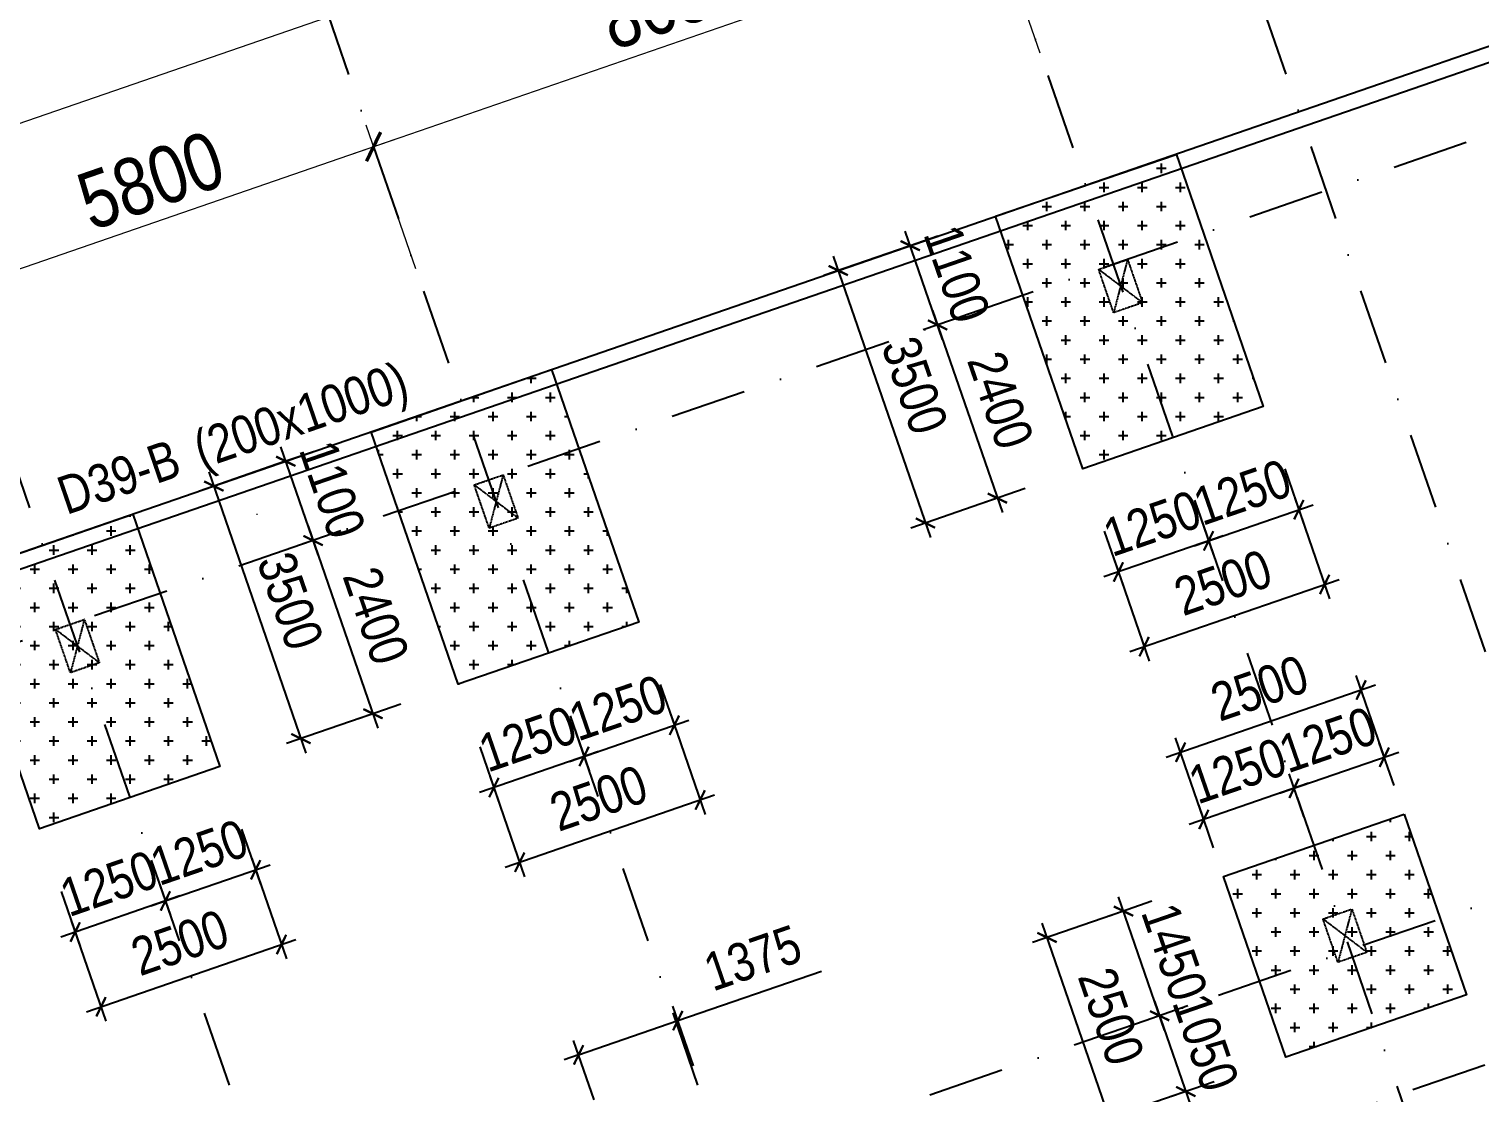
# Model space of a CAD drawing. Header units: millimetres. Extents: x -159515 to 1327256, y -225156 to 138737.
# Drawn here: x 1009861 to 1028860, y 555 to 14488 of the extents above; entities that cross this region are included whole.
import ezdxf
from ezdxf.enums import TextEntityAlignment as Align

# ---------------------------------------------------------------- set-up
doc = ezdxf.new("R2010")
doc.units = ezdxf.units.MM
doc.header["$MEASUREMENT"] = 0
for name, pattern in [('DASHDOT', [1, 0.5, -0.25, 0, -0.25]), ('DASHED', [4.5, 3, -1.5]), ('ST_MBDV Cot vach 220805$0$HIDDEN', [0.375, 0.25, -0.125])]:
    doc.linetypes.add(name, pattern=pattern)
for name, color, linetype in [('ccu11-Khuat', 9, 'DASHED'), ('ccu12-Text', 31, 'Continuous'), ('KC2-DIM', 251, 'Continuous'), ('KC2-HATCH', 252, 'Continuous'), ('KT-Luoi truc South Tower', 8, 'DASHDOT'), ('ST_MBDV Cot vach 220805$0$AUDIT_I_220805193045-5', 6, 'Continuous')]:
    doc.layers.add(name, color=color, linetype=linetype)
doc.layers.add('ccu12-Tencaukien', color=9, linetype='Continuous', lineweight=15)
doc.layers.add('KT-Kich thuoc', color=159, linetype='Continuous', lineweight=18)
doc.styles.add('Arial Narrow', font='ARIALN.TTF')
doc.dimstyles.new('ccu12-200', dxfattribs={"dimscale": 200, "dimtxt": 2.5, "dimasz": 1, "dimexe": 1, "dimexo": 2, "dimgap": 1, "dimtad": 1, "dimdec": 0, "dimrnd": 5, "dimdsep": 46, "dimtxsty": 'Arial Narrow', "dimblk": 'ARCHTICK', "dimcen": -1, "dimdle": 1, "dimclrd": 256, "dimclre": 256, "dimclrt": 3, "dimadec": 0, "dimazin": 2, "dimtfac": 0.1, "dimtdec": 0, "dimtmove": 0, "dimatfit": 1, "dimldrblk": 'ARCHTICK', "dimfxl": 1, "dimtvp": 0.833333, "dimtolj": 1, "dimtzin": 12, "dimarcsym": 0})
doc.dimstyles.new('CCU_1-300', dxfattribs={"dimscale": 300, "dimtxt": 2.5, "dimasz": 1, "dimexe": 1, "dimexo": 2, "dimgap": 0.5, "dimtad": 1, "dimdec": 0, "dimdsep": 46, "dimtxsty": 'Arial Narrow', "dimblk": 'ARCHTICK', "dimcen": -1, "dimdle": 1, "dimclrd": 256, "dimclre": 256, "dimclrt": 3, "dimadec": 0, "dimazin": 2, "dimtfac": 0.1, "dimtdec": 0, "dimtix": 1, "dimtmove": 2, "dimatfit": 1, "dimfxl": 1, "dimtvp": 0.833333, "dimtolj": 1, "dimtzin": 12, "dimarcsym": 0})
pattern_1 = [(0, (-876875.3, 22163.94), (250, 250), [125, -375]), (90, (-876812.8, 22101.44), (-250, 250), [125, -375])]

# ---------------------------------------------------------------- blocks, each defined once
blk = doc.blocks.new('_ArchTick')
at = {"color": 0, "const_width": 0.15}
blk.add_lwpolyline([(-0.5, -0.5), (0.5, 0.5)], dxfattribs=at)
blk = doc.blocks.new('*D436')
at = {"layer": 'Defpoints', "color": 0, "transparency": 16777216}
for p in [(-52359, 62652), (-108654, 48212), (-107112, 43748, 0)]:
    blk.add_point(p, dxfattribs=at)
at = {"layer": 'KT-Kich thuoc', "lineweight": -2, "transparency": 16777216}
for p, q in [((-52555, 63219), (-53998, 67400)), ((-53617, 67214), (-108937, 48114)), ((-107308, 44315), (-108751, 48496))]:
    blk.add_line(p, q, dxfattribs=at)
at = {"layer": 'KT-Kich thuoc', "lineweight": -2, "transparency": 16777216, "xscale": 300, "yscale": 300, "zscale": 300}
for p, rotation in [((-53900, 67116), 19.04771637789532), ((-108654, 48212), 199.0477163778953)]:
    blk.add_blockref('_ArchTick', p, dxfattribs=dict(at, rotation=rotation))
at = {"layer": 'KT-Kich thuoc', "color": 3, "transparency": 16777216, "insert": (-78140, 59662), "char_height": 750, "attachment_point": 5, "rotation": 19.0477, "style": 'Arial Narrow'}
blk.add_mtext('\\A1;57925', dxfattribs=at)
blk = doc.blocks.new('*D439')
at = {"layer": 'Defpoints', "color": 0, "transparency": 16777216}
for p in [(-90485, 52581), (-89737, 50415), (-95220, 48523)]:
    blk.add_point(p, dxfattribs=at)
at = {"layer": 'KT-Kich thuoc', "lineweight": -2, "transparency": 16777216}
for p, q in [((-89933, 50983), (-90583, 52864)), ((-96251, 50590), (-90201, 52679)), ((-95415, 49090), (-96065, 50972))]:
    blk.add_line(p, q, dxfattribs=at)
for p, xscale, yscale, zscale, rotation in [((-90485, 52581), 300, 300, 300, 19.04713796427213), ((-95967, 50688), 300.0000000000001, 300.0000000000001, 300.0000000000001, 199.0471379642721)]:
    blk.add_blockref('_ArchTick', p, dxfattribs=dict(at, xscale=xscale, yscale=yscale, zscale=zscale, rotation=rotation))
at = {"layer": 'KT-Kich thuoc', "color": 3, "transparency": 16777216, "insert": (-93400, 52138), "char_height": 750, "attachment_point": 5, "rotation": 19.0471, "style": 'Arial Narrow'}
blk.add_mtext('\\A1;5800', dxfattribs=at)
blk = doc.blocks.new('*D440')
at = {"layer": 'Defpoints', "color": 0, "transparency": 16777216}
for p in [(-82308, 55404), (-81561, 53238), (-89737, 50415)]:
    blk.add_point(p, dxfattribs=at)
at = {"layer": 'KT-Kich thuoc', "lineweight": -2, "transparency": 16777216}
for p, q in [((-81757, 53805), (-82406, 55687)), ((-90768, 52483), (-82025, 55502)), ((-89933, 50983), (-90583, 52864))]:
    blk.add_line(p, q, dxfattribs=at)
for p, xscale, yscale, zscale, rotation in [((-82308, 55404), 300, 300, 300, 19.04713796427213), ((-90485, 52581), 300.0000000000001, 300.0000000000001, 300.0000000000001, 199.0471379642721)]:
    blk.add_blockref('_ArchTick', p, dxfattribs=dict(at, xscale=xscale, yscale=yscale, zscale=zscale, rotation=rotation))
at = {"layer": 'KT-Kich thuoc', "color": 3, "transparency": 16777216, "insert": (-86570, 54496), "char_height": 750, "attachment_point": 5, "rotation": 19.0471, "style": 'Arial Narrow'}
blk.add_mtext('\\A1;8650', dxfattribs=at)
blk = doc.blocks.new('*D441')
at = {"layer": 'Defpoints', "color": 0, "transparency": 16777216}
for p in [(-79520, 56366), (-78772, 54201), (-81561, 53238)]:
    blk.add_point(p, dxfattribs=at)
at = {"layer": 'KT-Kich thuoc', "lineweight": -2, "transparency": 16777216}
for p, q in [((-78968, 54768), (-79618, 56650)), ((-82592, 55306), (-79236, 56464)), ((-81757, 53805), (-82406, 55687))]:
    blk.add_line(p, q, dxfattribs=at)
for p, xscale, yscale, zscale, rotation in [((-79520, 56366), 300, 300, 300, 19.04713796427213), ((-82308, 55404), 300.0000000000001, 300.0000000000001, 300.0000000000001, 199.0471379642721)]:
    blk.add_blockref('_ArchTick', p, dxfattribs=dict(at, xscale=xscale, yscale=yscale, zscale=zscale, rotation=rotation))
at = {"layer": 'KT-Kich thuoc', "color": 3, "transparency": 16777216, "insert": (-81088, 56389), "char_height": 750, "attachment_point": 5, "rotation": 19.0471, "style": 'Arial Narrow'}
blk.add_mtext('\\A1;2950', dxfattribs=at)
blk = doc.blocks.new('*U192')
at = {"layer": 'ccu12-Tencaukien', "color": 8, "ltscale": 10000}
blk.add_line((361, -155), (354, -155), dxfattribs=at)
at = {"layer": 'ccu12-Text', "color": 2, "style": 'Arial Narrow', "width": 0.8}
blk.add_attdef('SH', text='', height=300, dxfattribs=at).set_placement((276, 6), align=Align.BOTTOM_RIGHT)
at = {"layer": 'ccu12-Text', "color": 31, "style": 'Arial Narrow', "width": 0.8}
for tag, p in [('(', (508, -75)), ('KT', (633, -75)), (')', (963, -75))]:
    blk.add_attdef(tag, text='', height=250, dxfattribs=at).set_placement(p, align=Align.BOTTOM_LEFT)
blk = doc.blocks.new('*D342')
at = {"layer": 'Defpoints', "color": 0, "transparency": 16777216}
for p in [(1018356, 1502), (1018690, 534, 18), (1017391, 85, 18)]:
    blk.add_point(p, dxfattribs=at)
at = {"layer": 'KC2-DIM', "lineweight": -2, "transparency": 16777216}
for p, q in [((1018356, 1502), (1020236, 2151)), ((1018560, 912), (1018291, 1691)), ((1017057, 1053), (1018356, 1502)), ((1017260, 463), (1016991, 1242)), ((1017057, 1053), (1016868, 988))]:
    blk.add_line(p, q, dxfattribs=at)
at = {"layer": 'KC2-DIM', "lineweight": -2, "transparency": 16777216, "xscale": 200, "yscale": 200, "zscale": 200}
for p, rotation in [((1018356, 1502), 199.0471380754125), ((1017057, 1053), 19.04713807541254)]:
    blk.add_blockref('_ArchTick', p, dxfattribs=dict(at, rotation=rotation))
at = {"layer": 'KC2-DIM', "color": 3, "transparency": 16777216, "insert": (1019337, 2322), "char_height": 500, "attachment_point": 5, "rotation": 19.0471, "style": 'Arial Narrow'}
blk.add_mtext('\\A1;1375', dxfattribs=at)
blk = doc.blocks.new('*U483')
at = {"color": 6, "linetype": 'ST_MBDV Cot vach 220805$0$HIDDEN', "ltscale": 10}
for p, q in [((-75, 125), (-475, -475)), ((-75, -475), (-475, 125))]:
    blk.add_line(p, q, dxfattribs=at)
blk.add_lwpolyline([(-475, -475), (-75, -475), (-75, 125), (-475, 125)], close=True, dxfattribs=at)
blk = doc.blocks.new('*U473')
at = {"color": 6, "linetype": 'ST_MBDV Cot vach 220805$0$HIDDEN', "ltscale": 10}
for p, q in [((-75, 125), (-475, -475)), ((-75, -475), (-475, 125))]:
    blk.add_line(p, q, dxfattribs=at)
blk.add_lwpolyline([(-475, -475), (-75, -475), (-75, 125), (-475, 125)], close=True, dxfattribs=at)
blk = doc.blocks.new('*U477')
at = {"color": 6, "linetype": 'ST_MBDV Cot vach 220805$0$HIDDEN', "ltscale": 10}
for p, q in [((-75, 125), (-475, -475)), ((-75, -475), (-475, 125))]:
    blk.add_line(p, q, dxfattribs=at)
blk.add_lwpolyline([(-475, -475), (-75, -475), (-75, 125), (-475, 125)], close=True, dxfattribs=at)
blk = doc.blocks.new('*U478')
at = {"color": 6, "linetype": 'ST_MBDV Cot vach 220805$0$HIDDEN', "ltscale": 10}
for p, q in [((-75, 125), (-475, -475)), ((-75, -475), (-475, 125))]:
    blk.add_line(p, q, dxfattribs=at)
blk.add_lwpolyline([(-475, -475), (-75, -475), (-75, 125), (-475, 125)], close=True, dxfattribs=at)
blk = doc.blocks.new('MBCV-T39')
at = {"layer": 'ST_MBDV Cot vach 220805$0$AUDIT_I_220805193045-5', "linetype": 'ByBlock', "xscale": -1.000000000000001, "rotation": 199.0471379540016}
for name, p in [('*U478', (-67114, 23610)), ('*U473', (-75290, 20788)), ('*U483', (-80773, 18895)), ('*U477', (-64177, 15103))]:
    blk.add_blockref(name, p, dxfattribs=at)
blk = doc.blocks.new('mbkc-t39')
at = {"layer": 'KC2-HATCH'}
h = blk.add_hatch(dxfattribs=at)
h.set_pattern_fill('CROSS', color=256, scale=1000)
h.set_pattern_definition(pattern_1)
edge = h.paths.add_edge_path()
edge.add_line((-36905, 35015), (-35764, 31709))
edge.add_line((-35764, 31709), (-38127, 30893))
edge.add_line((-38127, 30893), (-39269, 34199))
edge.add_line((-39269, 34199), (-36904, 35010))
h = blk.add_hatch(dxfattribs=at)
h.set_pattern_fill('CROSS', color=256, scale=1000)
h.set_pattern_definition(pattern_1)
edge = h.paths.add_edge_path()
edge.add_line((-47444, 31374), (-45082, 32192))
edge.add_line((-45082, 32192), (-43940, 28886))
edge.add_line((-43940, 28886), (-46304, 28070))
edge.add_line((-46304, 28070), (-47445, 31377))
h = blk.add_hatch(dxfattribs=at)
h.set_pattern_fill('CROSS', color=256, scale=1000)
h.set_pattern_definition(pattern_1)
edge = h.paths.add_edge_path()
edge.add_line((-52855, 29507), (-50564, 30299))
edge.add_line((-50564, 30299), (-49423, 26993))
edge.add_line((-49423, 26993), (-51786, 26177))
edge.add_line((-51786, 26177), (-52927, 29484))
h = blk.add_hatch(dxfattribs=at)
h.set_pattern_fill('CROSS', color=256, scale=1000)
h.set_pattern_definition(pattern_1)
h.paths.add_polyline_path([(-33920, 26368), (-33104, 24005), (-35467, 23189), (-36283, 25553)])
at = {"elevation": 0}
for points in [[(-26286, 27544), (-26287, 27544), (-28875, 34908, 0.338337), (-32749, 36444), (-62185, 26289, 0.459457), (-64225, 21139), (-55456, 6813, 0.279689), (-50490, 5781), (-27772, 13619, 0.204279), (-27706, 13740), (-27482, 14770, -0.275412), (-26755, 15571), (-22342, 17089, -0.414195), (-21181, 16524), (-12852, -7567, 0.319754), (-8032, -11000), (37106, -11000, 0.36531), (42072, -6689, 0.102434), (42063, -5068), (39621, 6403, 0.132611), (38155, 9202, 0.066499), (37024, 10116, 0.137615), (34943, 10700), (9300, 10700)], [(-26221, 27355), (-26409, 27290), (-29057, 34822, 0.336124), (-32689, 36253), (-62119, 26100, 0.458894), (-64051, 21238), (-55300, 6941, 0.278184), (-50556, 5970), (-27901, 13786), (-27678, 14811, -0.274307), (-26816, 15761), (-22407, 17278, -0.414153), (-20992, 16589), (-12663, -7501, 0.319754), (-8032, -10800), (37104, -10800, 0.365478), (41875, -6654, 0.102721), (41867, -5109), (39426, 6361, 0.13252), (38009, 9065, 0.066443), (36920, 9945, 0.137615), (34943, 10500), (9300, 10500)]]:
    blk.add_lwpolyline(points, format="xyb", dxfattribs=at)
for points in [[(-36905, 35015), (-35764, 31709), (-38127, 30893), (-39269, 34199), (-36904, 35010)], [(-47444, 31374), (-45082, 32192), (-43940, 28886), (-46304, 28070), (-47445, 31377)], [(-52855, 29507), (-50564, 30299), (-49423, 26993), (-51786, 26177), (-52927, 29484)]]:
    blk.add_lwpolyline(points, dxfattribs=at)
blk.add_lwpolyline([(-33920, 26368), (-33104, 24005), (-35467, 23189), (-36283, 25553)], close=True, dxfattribs=at)
at = {"layer": 'ccu11-Khuat'}
blk.add_blockref('MBCV-T39', (29800, 9600, 0), dxfattribs=at)
blk = doc.blocks.new('*D630')
at = {"layer": 'Defpoints', "color": 0, "transparency": 16777216}
for p in [(1012514, 4388), (1011332, 3980), (1012829, 3477)]:
    blk.add_point(p, dxfattribs=at)
at = {"layer": 'KC2-DIM', "lineweight": -2, "transparency": 16777216}
for p, q in [((1012645, 4010), (1012894, 3288)), ((1011458, 3004), (1013018, 3543)), ((1011463, 3602), (1011712, 2880))]:
    blk.add_line(p, q, dxfattribs=at)
at = {"layer": 'KC2-DIM', "lineweight": -2, "transparency": 16777216, "xscale": 200, "yscale": 200, "zscale": 200}
for p, rotation in [((1012829, 3477), 19.04713795400159), ((1011647, 3069), 199.0471379540016)]:
    blk.add_blockref('_ArchTick', p, dxfattribs=dict(at, rotation=rotation))
at = {"layer": 'KC2-DIM', "color": 3, "transparency": 16777216, "insert": (1012089, 3704), "char_height": 500, "attachment_point": 5, "rotation": 19.0471, "style": 'Arial Narrow'}
blk.add_mtext('\\A1;1250', dxfattribs=at)
blk = doc.blocks.new('*D631')
at = {"layer": 'Defpoints', "color": 0, "transparency": 16777216}
for p in [(1011332, 3980), (1010151, 3572), (1010466, 2662)]:
    blk.add_point(p, dxfattribs=at)
at = {"layer": 'KC2-DIM', "lineweight": -2, "transparency": 16777216}
for p, q in [((1011463, 3602), (1011712, 2880)), ((1011836, 3135), (1010277, 2596)), ((1010282, 3194), (1010531, 2473))]:
    blk.add_line(p, q, dxfattribs=at)
at = {"layer": 'KC2-DIM', "lineweight": -2, "transparency": 16777216, "xscale": 200, "yscale": 200, "zscale": 200}
for p, rotation in [((1011647, 3069), 19.04713795408392), ((1010466, 2662), 199.047137954084)]:
    blk.add_blockref('_ArchTick', p, dxfattribs=dict(at, rotation=rotation))
at = {"layer": 'KC2-DIM', "color": 3, "transparency": 16777216, "insert": (1010908, 3296), "char_height": 500, "attachment_point": 5, "rotation": 19.0471, "style": 'Arial Narrow'}
blk.add_mtext('\\A1;1250', dxfattribs=at)
blk = doc.blocks.new('*D632')
at = {"layer": 'Defpoints', "color": 0, "transparency": 16777216}
for p in [(1012647, 4004), (1010284, 3189), (1013167, 2499)]:
    blk.add_point(p, dxfattribs=at)
at = {"layer": 'KC2-DIM', "lineweight": -2, "transparency": 16777216}
for p, q in [((1012777, 3626), (1013232, 2310)), ((1010414, 2811), (1010869, 1494)), ((1010614, 1618), (1013356, 2564))]:
    blk.add_line(p, q, dxfattribs=at)
at = {"layer": 'KC2-DIM', "lineweight": -2, "transparency": 16777216, "xscale": 200, "yscale": 200, "zscale": 200}
for p, rotation in [((1013167, 2499), 19.04713795399563), ((1010804, 1683), 199.0471379539956)]:
    blk.add_blockref('_ArchTick', p, dxfattribs=dict(at, rotation=rotation))
at = {"layer": 'KC2-DIM', "color": 3, "transparency": 16777216, "insert": (1011837, 2522), "char_height": 500, "attachment_point": 5, "rotation": 19.0471, "style": 'Arial Narrow'}
blk.add_mtext('\\A1;2500', dxfattribs=at)
blk = doc.blocks.new('*D636')
at = {"layer": 'Defpoints', "color": 0, "transparency": 16777216}
for p in [(1017997, 6281), (1016815, 5873), (1018311, 5370)]:
    blk.add_point(p, dxfattribs=at)
at = {"layer": 'KC2-DIM', "lineweight": -2, "transparency": 16777216}
for p, q in [((1018127, 5903), (1018377, 5181)), ((1016940, 4897), (1018500, 5436)), ((1016945, 5495), (1017195, 4773))]:
    blk.add_line(p, q, dxfattribs=at)
at = {"layer": 'KC2-DIM', "lineweight": -2, "transparency": 16777216, "xscale": 200, "yscale": 200, "zscale": 200}
for p, rotation in [((1018311, 5370), 19.04713795400144), ((1017129, 4962), 199.0471379540014)]:
    blk.add_blockref('_ArchTick', p, dxfattribs=dict(at, rotation=rotation))
at = {"layer": 'KC2-DIM', "color": 3, "transparency": 16777216, "insert": (1017572, 5597), "char_height": 500, "attachment_point": 5, "rotation": 19.0471, "style": 'Arial Narrow'}
blk.add_mtext('\\A1;1250', dxfattribs=at)
blk = doc.blocks.new('*D637')
at = {"layer": 'Defpoints', "color": 0, "transparency": 16777216}
for p in [(1016815, 5873), (1015634, 5465), (1015948, 4554)]:
    blk.add_point(p, dxfattribs=at)
at = {"layer": 'KC2-DIM', "lineweight": -2, "transparency": 16777216}
for p, q in [((1016945, 5495), (1017195, 4773)), ((1017318, 5028), (1015759, 4489)), ((1015764, 5087), (1016013, 4365))]:
    blk.add_line(p, q, dxfattribs=at)
at = {"layer": 'KC2-DIM', "lineweight": -2, "transparency": 16777216, "xscale": 200, "yscale": 200, "zscale": 200}
for p, rotation in [((1017129, 4962), 19.04713795408408), ((1015948, 4554), 199.0471379540841)]:
    blk.add_blockref('_ArchTick', p, dxfattribs=dict(at, rotation=rotation))
at = {"layer": 'KC2-DIM', "color": 3, "transparency": 16777216, "insert": (1016390, 5189), "char_height": 500, "attachment_point": 5, "rotation": 19.0471, "style": 'Arial Narrow'}
blk.add_mtext('\\A1;1250', dxfattribs=at)
blk = doc.blocks.new('*D638')
at = {"layer": 'Defpoints', "color": 0, "transparency": 16777216}
for p in [(1018129, 5897), (1015766, 5081), (1018649, 4392)]:
    blk.add_point(p, dxfattribs=at)
at = {"layer": 'KC2-DIM', "lineweight": -2, "transparency": 16777216}
for p, q in [((1018260, 5519), (1018714, 4203)), ((1015897, 4703), (1016351, 3387)), ((1016097, 3511), (1018838, 4457))]:
    blk.add_line(p, q, dxfattribs=at)
at = {"layer": 'KC2-DIM', "lineweight": -2, "transparency": 16777216, "xscale": 200, "yscale": 200, "zscale": 200}
for p, rotation in [((1018649, 4392), 19.04713795399563), ((1016286, 3576), 199.0471379539956)]:
    blk.add_blockref('_ArchTick', p, dxfattribs=dict(at, rotation=rotation))
at = {"layer": 'KC2-DIM', "color": 3, "transparency": 16777216, "insert": (1017319, 4414), "char_height": 500, "attachment_point": 5, "rotation": 19.0471, "style": 'Arial Narrow'}
blk.add_mtext('\\A1;2500', dxfattribs=at)
blk = doc.blocks.new('*D639')
at = {"layer": 'Defpoints', "color": 0, "transparency": 16777216}
for p in [(1013964, 9083), (1013223, 8827), (1014322, 8045)]:
    blk.add_point(p, dxfattribs=at)
at = {"layer": 'KC2-DIM', "lineweight": -2, "transparency": 16777216}
for p, q in [((1013586, 8952), (1013034, 8762)), ((1013647, 7600), (1013158, 9016)), ((1013944, 7915), (1013392, 7724))]:
    blk.add_line(p, q, dxfattribs=at)
at = {"layer": 'KC2-DIM', "lineweight": -2, "transparency": 16777216, "xscale": 200, "yscale": 200, "zscale": 200}
for p, rotation in [((1013223, 8827), 109.047137955256), ((1013581, 7789), 289.047137955256)]:
    blk.add_blockref('_ArchTick', p, dxfattribs=dict(at, rotation=rotation))
at = {"layer": 'KC2-DIM', "color": 3, "transparency": 16777216, "insert": (1013833, 8457), "char_height": 500, "attachment_point": 5, "rotation": 289.0471, "style": 'Arial Narrow'}
blk.add_mtext('\\A1;1100', dxfattribs=at)
blk = doc.blocks.new('*D640')
at = {"layer": 'Defpoints', "color": 0, "transparency": 16777216}
for p in [(1014322, 8045), (1015106, 5777), (1014365, 5521)]:
    blk.add_point(p, dxfattribs=at)
at = {"layer": 'KC2-DIM', "lineweight": -2, "transparency": 16777216}
for p, q in [((1013944, 7915), (1013392, 7724)), ((1013516, 7978), (1014430, 5332)), ((1014728, 5646), (1014176, 5456))]:
    blk.add_line(p, q, dxfattribs=at)
at = {"layer": 'KC2-DIM', "lineweight": -2, "transparency": 16777216, "xscale": 200, "yscale": 200, "zscale": 200}
for p, rotation in [((1013581, 7789), 109.047137954002), ((1014365, 5521), 289.047137954002)]:
    blk.add_blockref('_ArchTick', p, dxfattribs=dict(at, rotation=rotation))
at = {"layer": 'KC2-DIM', "color": 3, "transparency": 16777216, "insert": (1014403, 6804), "char_height": 500, "attachment_point": 5, "rotation": 289.0471, "style": 'Arial Narrow'}
blk.add_mtext('\\A1;2400', dxfattribs=at)
blk = doc.blocks.new('*D641')
at = {"layer": 'Defpoints', "color": 0, "transparency": 16777216}
for p in [(1013586, 8952), (1014728, 5646), (1013422, 5195)]:
    blk.add_point(p, dxfattribs=at)
at = {"layer": 'KC2-DIM', "lineweight": -2, "transparency": 16777216}
for p, q in [((1013208, 8822), (1012092, 8436)), ((1012215, 8691), (1013487, 5006)), ((1014349, 5516), (1013233, 5130))]:
    blk.add_line(p, q, dxfattribs=at)
at = {"layer": 'KC2-DIM', "lineweight": -2, "transparency": 16777216, "xscale": 200, "yscale": 200, "zscale": 200}
for p, rotation in [((1012281, 8502), 109.0471379540036), ((1013422, 5195), 289.0471379540037)]:
    blk.add_blockref('_ArchTick', p, dxfattribs=dict(at, rotation=rotation))
at = {"layer": 'KC2-DIM', "color": 3, "transparency": 16777216, "insert": (1013282, 6997), "char_height": 500, "attachment_point": 5, "rotation": 289.0471, "style": 'Arial Narrow'}
blk.add_mtext('\\A1;3500', dxfattribs=at)
blk = doc.blocks.new('*D642')
at = {"layer": 'Defpoints', "color": 0, "transparency": 16777216}
for p in [(1026173, 9104), (1024991, 8696), (1026488, 8193)]:
    blk.add_point(p, dxfattribs=at)
at = {"layer": 'KC2-DIM', "lineweight": -2, "transparency": 16777216}
for p, q in [((1026304, 8726), (1026553, 8004)), ((1025117, 7720), (1026677, 8258)), ((1025122, 8318), (1025371, 7596))]:
    blk.add_line(p, q, dxfattribs=at)
at = {"layer": 'KC2-DIM', "lineweight": -2, "transparency": 16777216, "xscale": 200, "yscale": 200, "zscale": 200}
for p, rotation in [((1026488, 8193), 19.04713795400159), ((1025306, 7785), 199.0471379540016)]:
    blk.add_blockref('_ArchTick', p, dxfattribs=dict(at, rotation=rotation))
at = {"layer": 'KC2-DIM', "color": 3, "transparency": 16777216, "insert": (1025748, 8420), "char_height": 500, "attachment_point": 5, "rotation": 19.0471, "style": 'Arial Narrow'}
blk.add_mtext('\\A1;1250', dxfattribs=at)
blk = doc.blocks.new('*D643')
at = {"layer": 'Defpoints', "color": 0, "transparency": 16777216}
for p in [(1024991, 8696), (1023810, 8288), (1024125, 7377)]:
    blk.add_point(p, dxfattribs=at)
at = {"layer": 'KC2-DIM', "lineweight": -2, "transparency": 16777216}
for p, q in [((1025122, 8318), (1025371, 7596)), ((1025495, 7850), (1023936, 7312)), ((1023941, 7910), (1024190, 7188))]:
    blk.add_line(p, q, dxfattribs=at)
at = {"layer": 'KC2-DIM', "lineweight": -2, "transparency": 16777216, "xscale": 200, "yscale": 200, "zscale": 200}
for p, rotation in [((1025306, 7785), 19.04713795408392), ((1024125, 7377), 199.047137954084)]:
    blk.add_blockref('_ArchTick', p, dxfattribs=dict(at, rotation=rotation))
at = {"layer": 'KC2-DIM', "color": 3, "transparency": 16777216, "insert": (1024567, 8012), "char_height": 500, "attachment_point": 5, "rotation": 19.0471, "style": 'Arial Narrow'}
blk.add_mtext('\\A1;1250', dxfattribs=at)
blk = doc.blocks.new('*D644')
at = {"layer": 'Defpoints', "color": 0, "transparency": 16777216}
for p in [(1026306, 8720), (1023943, 7904), (1026826, 7215)]:
    blk.add_point(p, dxfattribs=at)
at = {"layer": 'KC2-DIM', "lineweight": -2, "transparency": 16777216}
for p, q in [((1026436, 8342), (1026891, 7026)), ((1024073, 7526), (1024528, 6210)), ((1024273, 6334), (1027015, 7280))]:
    blk.add_line(p, q, dxfattribs=at)
at = {"layer": 'KC2-DIM', "lineweight": -2, "transparency": 16777216, "xscale": 200, "yscale": 200, "zscale": 200}
for p, rotation in [((1026826, 7215), 19.04713795399563), ((1024462, 6399), 199.0471379539956)]:
    blk.add_blockref('_ArchTick', p, dxfattribs=dict(at, rotation=rotation))
at = {"layer": 'KC2-DIM', "color": 3, "transparency": 16777216, "insert": (1025495, 7237), "char_height": 500, "attachment_point": 5, "rotation": 19.0471, "style": 'Arial Narrow'}
blk.add_mtext('\\A1;2500', dxfattribs=at)
blk = doc.blocks.new('*D645')
at = {"layer": 'Defpoints', "color": 0, "transparency": 16777216}
for p in [(1022141, 11906), (1021400, 11650), (1022499, 10868)]:
    blk.add_point(p, dxfattribs=at)
at = {"layer": 'KC2-DIM', "lineweight": -2, "transparency": 16777216}
for p, q in [((1021823, 10423), (1021334, 11839)), ((1021763, 11775), (1021211, 11585)), ((1022121, 10738), (1021569, 10547))]:
    blk.add_line(p, q, dxfattribs=at)
at = {"layer": 'KC2-DIM', "lineweight": -2, "transparency": 16777216, "xscale": 200, "yscale": 200, "zscale": 200}
for p, rotation in [((1021400, 11650), 109.047137955256), ((1021758, 10612), 289.047137955256)]:
    blk.add_blockref('_ArchTick', p, dxfattribs=dict(at, rotation=rotation))
at = {"layer": 'KC2-DIM', "color": 3, "transparency": 16777216, "insert": (1022009, 11280), "char_height": 500, "attachment_point": 5, "rotation": 289.0471, "style": 'Arial Narrow'}
blk.add_mtext('\\A1;1100', dxfattribs=at)
blk = doc.blocks.new('*D646')
at = {"layer": 'Defpoints', "color": 0, "transparency": 16777216}
for p in [(1022499, 10868), (1023282, 8600), (1022541, 8344)]:
    blk.add_point(p, dxfattribs=at)
at = {"layer": 'KC2-DIM', "lineweight": -2, "transparency": 16777216}
for p, q in [((1022121, 10738), (1021569, 10547)), ((1021693, 10801), (1022606, 8155)), ((1022904, 8469), (1022352, 8278))]:
    blk.add_line(p, q, dxfattribs=at)
at = {"layer": 'KC2-DIM', "lineweight": -2, "transparency": 16777216, "xscale": 200, "yscale": 200, "zscale": 200}
for p, rotation in [((1021758, 10612), 109.0471379540019), ((1022541, 8344), 289.0471379540019)]:
    blk.add_blockref('_ArchTick', p, dxfattribs=dict(at, rotation=rotation))
at = {"layer": 'KC2-DIM', "color": 3, "transparency": 16777216, "insert": (1022580, 9627), "char_height": 500, "attachment_point": 5, "rotation": 289.0471, "style": 'Arial Narrow'}
blk.add_mtext('\\A1;2400', dxfattribs=at)
blk = doc.blocks.new('*D647')
at = {"layer": 'Defpoints', "color": 0, "transparency": 16777216}
for p in [(1021763, 11775), (1022904, 8469), (1021599, 8018)]:
    blk.add_point(p, dxfattribs=at)
at = {"layer": 'KC2-DIM', "lineweight": -2, "transparency": 16777216}
for p, q in [((1021384, 11645), (1020268, 11259)), ((1020392, 11514), (1021664, 7829)), ((1022526, 8339), (1021409, 7953))]:
    blk.add_line(p, q, dxfattribs=at)
at = {"layer": 'KC2-DIM', "lineweight": -2, "transparency": 16777216, "xscale": 200, "yscale": 200, "zscale": 200}
for p, rotation in [((1020457, 11325), 109.0471379540036), ((1021599, 8018), 289.0471379540037)]:
    blk.add_blockref('_ArchTick', p, dxfattribs=dict(at, rotation=rotation))
at = {"layer": 'KC2-DIM', "color": 3, "transparency": 16777216, "insert": (1021458, 9820), "char_height": 500, "attachment_point": 5, "rotation": 289.0471, "style": 'Arial Narrow'}
blk.add_mtext('\\A1;3500', dxfattribs=at)
blk = doc.blocks.new('*D720')
at = {"layer": 'Defpoints', "color": 0, "transparency": 16777216}
for p in [(1027607, 4952), (1027865, 4204), (1026683, 3796)]:
    blk.add_point(p, dxfattribs=at)
at = {"layer": 'KC2-DIM', "lineweight": -2, "transparency": 16777216}
for p, q in [((1027734, 4583), (1027541, 5141)), ((1026236, 4479), (1027796, 5018)), ((1026552, 4174), (1026359, 4733))]:
    blk.add_line(p, q, dxfattribs=at)
at = {"layer": 'KC2-DIM', "lineweight": -2, "transparency": 16777216, "xscale": 200, "yscale": 200, "zscale": 200}
for p, rotation in [((1027607, 4952), 19.04713795400067), ((1026425, 4544), 199.0471379540007)]:
    blk.add_blockref('_ArchTick', p, dxfattribs=dict(at, rotation=rotation))
at = {"layer": 'KC2-DIM', "color": 3, "transparency": 16777216, "insert": (1026867, 5179), "char_height": 500, "attachment_point": 5, "rotation": 19.0471, "style": 'Arial Narrow'}
blk.add_mtext('\\A1;1250', dxfattribs=at)
blk = doc.blocks.new('*D721')
at = {"layer": 'Defpoints', "color": 0, "transparency": 16777216}
for p in [(1025244, 4137), (1026683, 3796), (1025502, 3389)]:
    blk.add_point(p, dxfattribs=at)
at = {"layer": 'KC2-DIM', "lineweight": -2, "transparency": 16777216}
for p, q in [((1026614, 4610), (1025054, 4071)), ((1026552, 4174), (1026359, 4733)), ((1025371, 3767), (1025178, 4326))]:
    blk.add_line(p, q, dxfattribs=at)
at = {"layer": 'KC2-DIM', "lineweight": -2, "transparency": 16777216, "xscale": 200, "yscale": 200, "zscale": 200}
for p, rotation in [((1026425, 4544), 19.04713795400063), ((1025244, 4137), 199.0471379540007)]:
    blk.add_blockref('_ArchTick', p, dxfattribs=dict(at, rotation=rotation))
at = {"layer": 'KC2-DIM', "color": 3, "transparency": 16777216, "insert": (1025686, 4771), "char_height": 500, "attachment_point": 5, "rotation": 19.0471, "style": 'Arial Narrow'}
blk.add_mtext('\\A1;1250', dxfattribs=at)
blk = doc.blocks.new('*D722')
at = {"layer": 'Defpoints', "color": 0, "transparency": 16777216}
for p in [(1027303, 5832), (1027734, 4583), (1025371, 3767)]:
    blk.add_point(p, dxfattribs=at)
at = {"layer": 'KC2-DIM', "lineweight": -2, "transparency": 16777216}
for p, q in [((1024751, 4951), (1027492, 5898)), ((1027604, 4961), (1027238, 6021)), ((1025241, 4145), (1024874, 5206))]:
    blk.add_line(p, q, dxfattribs=at)
at = {"layer": 'KC2-DIM', "lineweight": -2, "transparency": 16777216, "xscale": 200, "yscale": 200, "zscale": 200}
for p, rotation in [((1027303, 5832), 19.04713795400476), ((1024940, 5017), 199.0471379540048)]:
    blk.add_blockref('_ArchTick', p, dxfattribs=dict(at, rotation=rotation))
at = {"layer": 'KC2-DIM', "color": 3, "transparency": 16777216, "insert": (1025973, 5855), "char_height": 500, "attachment_point": 5, "rotation": 19.0471, "style": 'Arial Narrow'}
blk.add_mtext('\\A1;2500', dxfattribs=at)
blk = doc.blocks.new('*D723')
at = {"layer": 'Defpoints', "color": 0, "transparency": 16777216}
for p in [(1024941, 3195), (1024192, 2936), (1025415, 1824)]:
    blk.add_point(p, dxfattribs=at)
at = {"layer": 'KC2-DIM', "lineweight": -2, "transparency": 16777216}
for p, q in [((1024563, 3065), (1024003, 2871)), ((1024731, 1377), (1024127, 3125)), ((1025036, 1694), (1024476, 1500))]:
    blk.add_line(p, q, dxfattribs=at)
at = {"layer": 'KC2-DIM', "lineweight": -2, "transparency": 16777216, "xscale": 200, "yscale": 200, "zscale": 200}
for p, rotation in [((1024192, 2936), 109.0471379532366), ((1024665, 1566), 289.0471379532366)]:
    blk.add_blockref('_ArchTick', p, dxfattribs=dict(at, rotation=rotation))
at = {"layer": 'KC2-DIM', "color": 3, "transparency": 16777216, "insert": (1024859, 2400), "char_height": 500, "attachment_point": 5, "rotation": 289.0471, "style": 'Arial Narrow'}
blk.add_mtext('\\A1;1450', dxfattribs=at)
blk = doc.blocks.new('*D747')
at = {"layer": 'Defpoints', "color": 0, "transparency": 16777216}
for p in [(1025415, 1824), (1025757, 832), (1025008, 573)]:
    blk.add_point(p, dxfattribs=at)
at = {"layer": 'KC2-DIM', "lineweight": -2, "transparency": 16777216}
for p, q in [((1024600, 1755), (1025073, 384)), ((1025036, 1694), (1024476, 1500)), ((1025379, 701), (1024819, 508))]:
    blk.add_line(p, q, dxfattribs=at)
at = {"layer": 'KC2-DIM', "lineweight": -2, "transparency": 16777216, "xscale": 200, "yscale": 200, "zscale": 200}
for p, rotation in [((1024665, 1566), 109.0471379540019), ((1025008, 573), 289.0471379540019)]:
    blk.add_blockref('_ArchTick', p, dxfattribs=dict(at, rotation=rotation))
at = {"layer": 'KC2-DIM', "color": 3, "transparency": 16777216, "insert": (1025267, 1218), "char_height": 500, "attachment_point": 5, "rotation": 289.0471, "style": 'Arial Narrow'}
blk.add_mtext('\\A1;1050', dxfattribs=at)
blk = doc.blocks.new('*D748')
at = {"layer": 'Defpoints', "color": 0, "transparency": 16777216}
for p in [(1024555, 3062), (1023191, 2591), (1025371, 699)]:
    blk.add_point(p, dxfattribs=at)
at = {"layer": 'KC2-DIM', "lineweight": -2, "transparency": 16777216}
for p, q in [((1024177, 2931), (1023002, 2526)), ((1024072, 39), (1023126, 2780)), ((1024993, 568), (1023818, 162))]:
    blk.add_line(p, q, dxfattribs=at)
at = {"layer": 'KC2-DIM', "lineweight": -2, "transparency": 16777216, "xscale": 200, "yscale": 200, "zscale": 200}
for p, rotation in [((1023191, 2591), 109.0471379532384), ((1024007, 228), 289.0471379532383)]:
    blk.add_blockref('_ArchTick', p, dxfattribs=dict(at, rotation=rotation))
at = {"layer": 'KC2-DIM', "color": 3, "transparency": 16777216, "insert": (1024029, 1558), "char_height": 500, "attachment_point": 5, "rotation": 289.0471, "style": 'Arial Narrow'}
blk.add_mtext('\\A1;2500', dxfattribs=at)
blk = doc.blocks.new('Asix South Tower')
at = {"layer": 'KT-Luoi truc South Tower', "ltscale": 2000}
for p, q in [((-45928.1, 63080), (-113358.3, 39799.9)), ((-80172.4, 58256.6), (-62007.1, 5641.4)), ((-82960.9, 57293.9), (-64795.6, 4678.7)), ((-91137.3, 54471), (-72972, 1855.8)), ((-96619.8, 52578.2), (-78454.5, -37)), ((-67132.6, 45709), (-110541.5, 30722.1)), ((-66479.9, 43818.5), (-109888.9, 28831.6))]:
    blk.add_line(p, q, dxfattribs=at)
at = {"layer": 'KT-Kich thuoc'}
dim = blk.add_linear_dim(base=(-108653.6, 48211.9), p1=(-52359, 62651.6), p2=(-107112.2, 43747.5, 0), angle=199.04772, dimstyle='CCU_1-300', dxfattribs=at)
dim.commit()
dim.dimension.update_dxf_attribs({"geometry": '*D436', "text_midpoint": (-78139.5, 59662.1), "dimtype": 129})
for base, p1, p2, picture, middle in [((-79519.9, 56366.5), (-81560.8, 53238.3), (-78772.3, 54201), '*D441', (-81088, 56388.8)), ((-82308.4, 55403.7), (-89737.2, 50415.4), (-81560.8, 53238.3), '*D440', (-86570.5, 54496)), ((-90484.8, 52580.8), (-95219.6, 48522.6), (-89737.2, 50415.4), '*D439', (-93399.9, 52138.2))]:
    dim = blk.add_linear_dim(base=base, p1=p1, p2=p2, angle=19.04714, dimstyle='CCU_1-300', dxfattribs=at)
    dim.commit()
    dim.dimension.update_dxf_attribs({"geometry": picture, "text_midpoint": middle})

msp = doc.modelspace()

# ---------------------------------------------------------------- block references
msp.add_blockref('mbkc-t39', (1061785, -22163.9, 0))
at = {"layer": 'ccu12-Tencaukien', "extrusion": (7.34404e-07, -7.83237e-07, 1)}
ref = msp.add_blockref('*U192', (1012204.6, 8427.6, 0.7), dxfattribs=dict(at, xscale=1.815893337873055, yscale=1.815893337873055, zscale=1.815893337873055, rotation=358.5709629189016))
ref.add_attrib('KT', '(200x1000)', dxfattribs={"color": 31, "extrusion": (7.34404e-07, -7.83237e-07, 1), "height": 500, "rotation": 19.03403, "style": 'Arial Narrow'}).set_placement((1012178, 8583.9, 0.7), align=Align.BOTTOM_LEFT)
ref.add_attrib('SH', 'D39-B', dxfattribs={"color": 2, "extrusion": (7.34404e-07, -7.83237e-07, 1), "height": 500, "rotation": 19.03403, "style": 'Arial Narrow'}).set_placement((1011934.2, 8509.2, 0.7), align=Align.BOTTOM_RIGHT)
at = {"layer": 'KT-Kich thuoc'}
msp.add_blockref('Asix South Tower', (1104857.6, -39634.4), dxfattribs=at)

# ---------------------------------------------------------------- dimensions: what is measured, and where the dimension line sits
at = {"layer": 'KC2-DIM'}
for base, p1, p2, angle, picture, middle in [((1021399.6, 11650), (1022498.9, 10868.2), (1022140.6, 11905.8), 109.04714, '*D645', (1021578.7, 11131.1)), ((1013223.1, 8827.1), (1014322.5, 8045.3), (1013964.2, 9082.9), 109.04714, '*D639', (1013402.3, 8308.2)), ((1026487.8, 8193.2), (1024991.4, 8695.9), (1026173.3, 9104), 19.04714, '*D642', (1025896.8, 7989.2)), ((1024124.6, 7377.3), (1024991.4, 8695.9), (1023810.2, 8288.1), 199.04714, '*D643', (1024715.2, 7581.2)), ((1018311.4, 5370.3), (1016815, 5873), (1017996.9, 6281.1), 19.04714, '*D636', (1017720.4, 5166.3)), ((1015948.2, 4554.4), (1016815, 5873), (1015633.8, 5465.2), 199.04714, '*D637', (1016538.8, 4758.3)), ((1027606.7, 4952.4), (1026682.9, 3796.4), (1027864.9, 4204.5), 19.04714, '*D720', (1027015.7, 4748.3)), ((1025243.5, 4136.5), (1026682.9, 3796.4), (1025501.8, 3388.6), 199.04714, '*D721', (1025834.1, 4340.4)), ((1012828.9, 3477.4), (1011332.5, 3980.1), (1012514.4, 4388.2), 19.04714, '*D630', (1012237.9, 3273.4)), ((1010465.8, 2661.6), (1011332.5, 3980.1), (1010151.3, 3572.3), 199.04714, '*D631', (1011056.3, 2865.5)), ((1024192.1, 2936.4), (1025414.6, 1824.4), (1024941.3, 3195.1), 109.04714, '*D723', (1024428.7, 2251.1)), ((1025007.9, 573.3), (1025414.6, 1824.4), (1025757.2, 832), 289.04714, '*D747', (1024836.6, 1069.5))]:
    dim = msp.add_linear_dim(base=base, p1=p1, p2=p2, angle=angle, dimstyle='ccu12-200', dxfattribs=at)
    dim.commit()
    dim.dimension.update_dxf_attribs({"geometry": picture, "text_midpoint": middle, "dimtype": 161})
for p1, p2, distance, picture, middle in [((1021762.5, 11775.3), (1022904, 8469.1), -1381.1, '*D647', (1021458.2, 9820.1)), ((1022498.9, 10868.2), (1023282.1, 8599.6), -784, '*D646', (1022579.8, 9626.6)), ((1013586.1, 8952.4), (1014727.6, 5646.2), -1381.1, '*D641', (1013281.8, 6997.2)), ((1023942.7, 7904.4), (1026305.8, 8720.3), -1592.6, '*D644', (1025495.4, 7237.3)), ((1014322.5, 8045.3), (1015105.7, 5776.7), -784, '*D640', (1014403.4, 6803.7)), ((1025371.2, 3766.7), (1027734.3, 4582.6), 1322.2, '*D722', (1025972.7, 5854.8)), ((1015766.3, 5081.5), (1018129.4, 5897.4), -1592.6, '*D638', (1017319, 4414.4)), ((1010283.8, 3188.6), (1012646.9, 4004.5), -1592.6, '*D632', (1011836.5, 2521.6)), ((1025370.9, 698.6), (1024555, 3061.7), 1443, '*D748', (1024029.3, 1557.8)), ((1017390.7, 85.2, 17.6), (1018690.4, 533.9, 17.6), 1023.8, '*D342', (1019336.8, 2321.8))]:
    dim = msp.add_aligned_dim(p1=p1, p2=p2, distance=distance, dimstyle='ccu12-200', dxfattribs=at)
    dim.commit()
    dim.dimension.update_dxf_attribs({"geometry": picture, "text_midpoint": middle})

doc.saveas('drawing.dxf')
